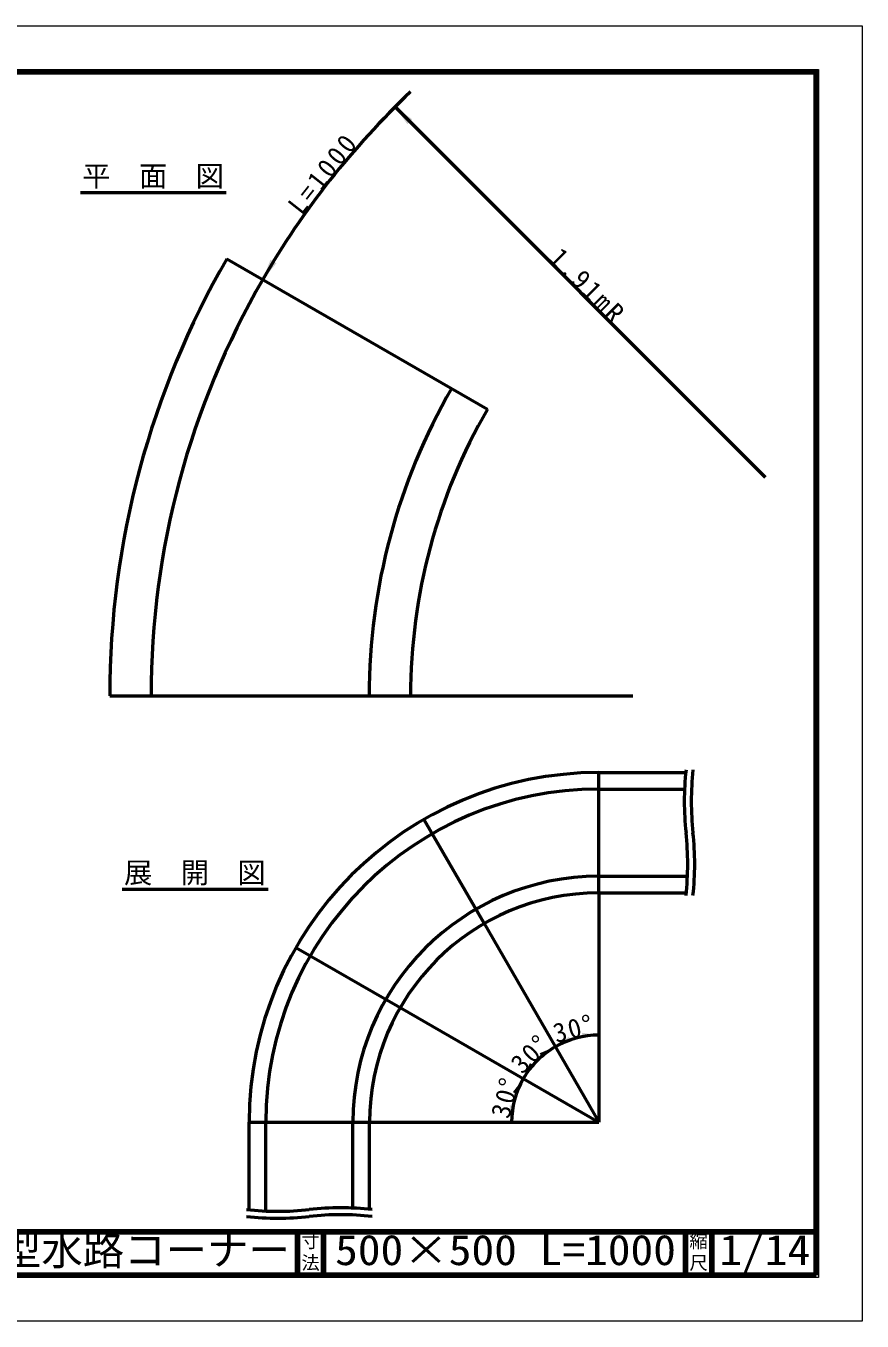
# Model space of a CAD drawing. Units: millimetres, scale not verified. Extents: x -2102 to 2102, y -1485 to 1485.
# Drawn here: x 185 to 2102, y -1485 to 1485 of the extents above; entities that cross this region are included whole.
import ezdxf
from ezdxf.enums import TextEntityAlignment as Align

# ---------------------------------------------------------------- set-up
doc = ezdxf.new("R2010")
doc.units = ezdxf.units.MM
doc.header["$LTSCALE"] = 5
doc.layers.add('0-0_V-nasSTD', color=7, linetype='Continuous', lineweight=50)
doc.layers.add('0-1_0', color=7, linetype='Continuous', lineweight=50)
doc.styles.add('ＭＳ ゴシック', font='')
doc.styles.get('ＭＳ ゴシック').set_extended_font_data('MS Gothic')

msp = doc.modelspace()

# ---------------------------------------------------------------- linework, layer by layer
at = {"layer": '0-0_V-nasSTD'}
for p, q in [((1031.251, 1299.069), (1879.829, 450.59)), ((645.484, 951.007), (1243.055, 606.03)), ((376.904, -51.426), (1066.904, -51.426)), ((1066.904, -51.426), (1576.904, -51.426)), ((1498.64, -227.104), (1698, -227.104)), ((1498.64, -503.104), (1498.64, -227.104)), ((1498.64, -265.104), (1695.244, -265.104)), ((1097.64, -334.552), (1235.64, -573.575)), ((1498.64, -465.104), (1702.037, -465.104)), ((1498.64, -503.104), (1498.64, -1029.104)), ((1498.64, -503.104), (1699.281, -503.104)), ((1235.64, -573.575), (1498.64, -1029.104)), ((804.088, -628.104), (1043.111, -766.104)), ((1043.111, -766.104), (1498.64, -1029.104)), ((696.64, -1229.745), (696.64, -1029.104)), ((696.64, -1029.104), (972.64, -1029.104)), ((734.64, -1232.501), (734.64, -1029.104)), ((934.64, -1229.104), (934.64, -1029.104)), ((972.64, -1029.104), (1498.64, -1029.104)), ((972.64, -1229.104), (972.64, -1029.104))]:
    msp.add_line(p, q, dxfattribs=at)
at = {"layer": '0-0_V-nasSTD', "lineweight": 100}
for p, q in [((807.5, -1280), (807.5, -1380)), ((867.5, -1280), (867.5, -1380)), ((1697.5, -1280), (1697.5, -1380)), ((1697.5, -1280), (1697.5, -1380)), ((1757.5, -1280), (1757.5, -1380)), ((-1997.5, -1380), (1997.5, -1380))]:
    msp.add_line(p, q, dxfattribs=at)
at = {"layer": '0-0_V-nasSTD', "lineweight": 18}
for points in [[(-2102.5, -1485), (-2102.5, 1485), (2102.5, 1485), (2102.5, -1485)], [(-2002.5, -1385), (-2002.5, 1385), (2002.5, 1385), (2002.5, -1385)]]:
    msp.add_lwpolyline(points, close=True, dxfattribs=at)
at = {"layer": '0-0_V-nasSTD', "lineweight": 100}
msp.add_lwpolyline([(1997.5, -1380), (1997.5, 1380), (-1997.5, 1380)], dxfattribs=at)
at = {"layer": '0-0_V-nasSTD'}
for centre, radius, start, end in [((2381.904, -51.426), 1910, 133.50343, 150.00221), ((2381.904, -51.426), 2005, 150.00221, 180), ((2381.904, -51.426), 1910, 150.00221, 180), ((2381.904, -51.426), 1410, 150.00221, 180), ((2381.904, -51.426), 1315, 150.00221, 180), ((1498.64, -1029.104), 802, 90, 180), ((2344.64, -293.104), 650, 173.64034, 186.35966), ((2360.64, -293.104), 650, 173.64034, 186.35966), ((1498.64, -1029.104), 764, 90, 180), ((1052.64, -437.104), 650, 353.64034, 6.35966), ((1068.64, -437.104), 650, 353.64034, 6.35966), ((1498.64, -1029.104), 564, 90, 180), ((1498.64, -1029.104), 526, 90, 180), ((1498.64, -1029.104), 200, 90, 120), ((1498.64, -1029.104), 200, 120, 150.00221), ((1498.64, -1029.104), 200, 150.00221, 180), ((762.64, -583.104), 650, 263.64034, 276.35966), ((762.64, -599.104), 650, 263.64034, 276.35966), ((906.64, -1875.104), 650, 83.64034, 96.35966), ((906.64, -1891.104), 650, 83.64034, 96.35966)]:
    msp.add_arc(centre, radius, start, end, dxfattribs=at)
for points in [[(1031.251, 1299.069), (1059.538, 1259.473), (1070.851, 1270.787)], [(727.758, 903.51), (745.522, 948.814), (759.255, 940.604)], [(1460.066, -823.855), (1460.449, -836.65), (1498.64, -829.104)], [(1362.73, -870.933), (1369.547, -881.767), (1398.64, -855.899)], [(1398.64, -855.899), (1430.106, -832.978), (1435.84, -844.422)], [(1325.435, -929.104), (1340.604, -893.252), (1351.412, -900.11)], [(1301.464, -959.779), (1312.708, -965.895), (1325.435, -929.104)], [(1294.245, -990.424), (1298.64, -1029.104), (1307.028, -991.089)]]:
    msp.add_solid(points, dxfattribs=at)
at = {"layer": '0-1_0'}
for p, q in [((309.887, 1102.609), (644.143, 1102.609)), ((405.633, -494.903), (739.889, -494.903))]:
    msp.add_line(p, q, dxfattribs=at)
at = {"layer": '0-1_0', "lineweight": 100}
msp.add_line((-1997.5, -1280), (1997.5, -1280), dxfattribs=at)

# ---------------------------------------------------------------- texts
at = {"layer": '0-0_V-nasSTD', "style": 'ＭＳ ゴシック'}
for s, height, p in [('平\u3000面\u3000図', 47.65, (313.883, 1102.609)), ('展\u3000開\u3000図', 47.65, (409.629, -494.903)), ('鉄筋コンクリートＵ型水路コーナー', 69.65, (-730, -1377.53)), ('寸', 30.79, (816.482, -1326.001)), ('縮', 30.79, (1706.482, -1326.001)), ('法', 30.79, (816.476, -1375.99)), ('尺', 30.79, (1706.476, -1375.99))]:
    msp.add_text(s, height=height, dxfattribs=at).set_placement(p, align=Align.BOTTOM_LEFT)
at = {"layer": '0-0_V-nasSTD', "style": 'ＭＳ ゴシック', "width": 1.1}
for s, p in [('500×500 L=1000', (893.75, -1377.53)), ('1/14', (1775, -1377.418))]:
    msp.add_text(s, height=69.65, dxfattribs=at).set_placement(p, align=Align.BOTTOM_LEFT)
at = {"layer": '0-0_V-nasSTD', "char_height": 43.99, "attachment_point": 7, "style": 'ＭＳ ゴシック'}
for s, insert, rotation in [('\\T1.2;L=1000', (816.889, 1048.508), 51.753), ('\\T1.2;1.91mR', (1381.29, 949.072), 315.003), ('\\T1.15;30°', (1400.995, -848.213), 15), ('\\T1.15;30°', (1323.631, -921.271), 45), ('\\T1.15;30°', (1293.161, -1023.222), 75)]:
    msp.add_mtext(s, dxfattribs=dict(at, insert=insert, rotation=rotation))

doc.saveas('drawing.dxf')
